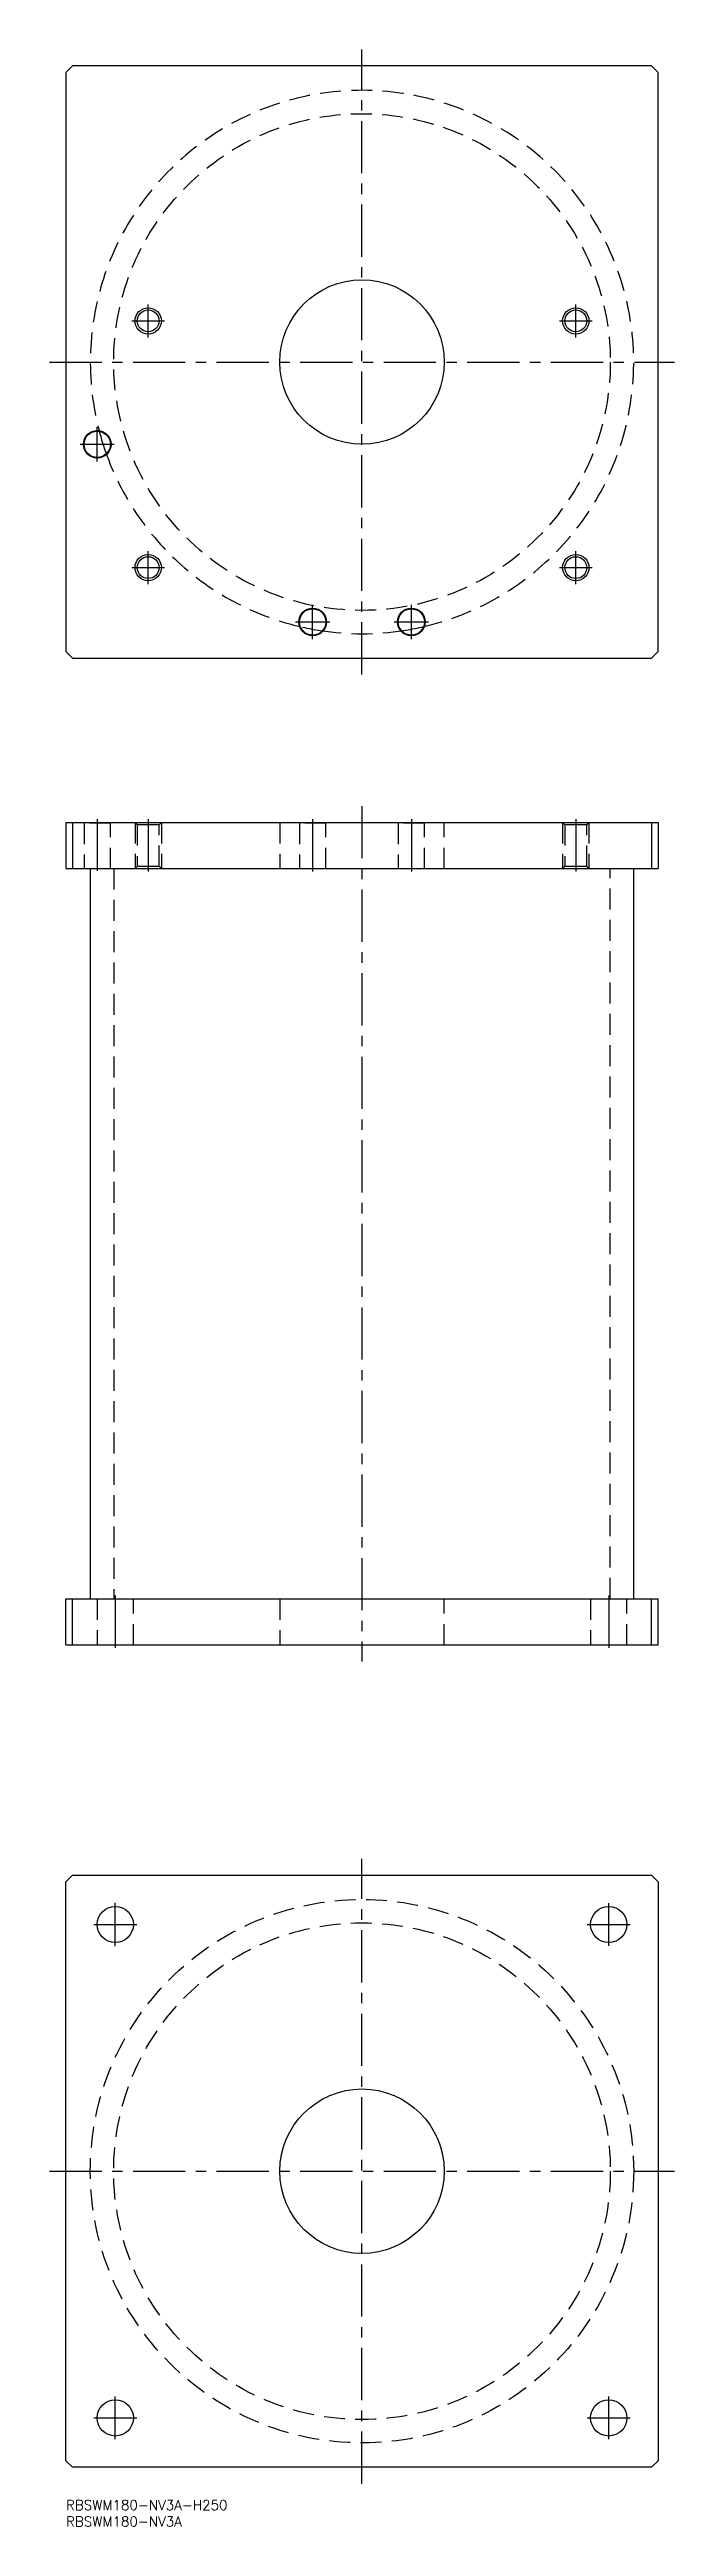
# Model space of a CAD drawing. Extents: x -5 to 185, y -8 to 745.
import ezdxf

# ---------------------------------------------------------------- set-up
doc = ezdxf.new("R2010")
doc.units = 0
doc.header["$LTSCALE"] = 0.5
doc.linetypes.add('CENTER', pattern=[50.8, 31.75, -6.35, 6.35, -6.35])
doc.linetypes.add('DASHED', pattern=[19.05, 12.7, -6.35])
for name, color, linetype in [('MSM_CENTER', 1, 'CENTER'), ('MSM_CONTINUOUS', 7, 'CONTINUOUS'), ('MSM_DASHED', 4, 'DASHED'), ('MSM_NARROW', 5, 'CONTINUOUS'), ('MSM_PART_NUMBER', 7, 'CONTINUOUS')]:
    doc.layers.add(name, color=color, linetype=linetype)
doc.styles.get("Standard").update_dxf_attribs({"font": 'txt.shx', "height": 3, "bigfont": 'bigfont.shx'})

msp = doc.modelspace()

# ---------------------------------------------------------------- linework, layer by layer
at = {"layer": 'MSM_CENTER'}
for p, q in [((90, 555), (90, 745)), ((25, 657.5), (25, 667.5)), ((155, 657.5), (155, 667.5)), ((20, 662.5), (30, 662.5)), ((150, 662.5), (160, 662.5)), ((-5, 650), (185, 650)), ((4.3, 625), (14.7, 625)), ((9.5, 619.8), (9.5, 630.2)), ((20, 587.5), (30, 587.5)), ((25, 582.5), (25, 592.5)), ((150, 587.5), (160, 587.5)), ((155, 582.5), (155, 592.5)), ((75, 565.8), (75, 576.2)), ((105, 565.8), (105, 576.2)), ((69.8, 571), (80.2, 571)), ((99.8, 571), (110.2, 571)), ((90, 515), (90, 255)), ((9.5, 511), (9.5, 495.3)), ((25, 511), (25, 495)), ((75, 511), (75, 495)), ((105, 511), (105, 495)), ((155, 511), (155, 495)), ((15, 275), (15, 259)), ((165, 275), (165, 259)), ((90, 5), (90, 195)), ((15, 168.44), (15, 181.56)), ((165, 168.5), (165, 181.5)), ((8.44, 175), (21.56, 175)), ((158.5, 175), (171.5, 175)), ((-5, 100), (185, 100)), ((15, 18.5), (15, 31.5)), ((165, 18.5), (165, 31.5)), ((8.5, 25), (21.5, 25)), ((158.5, 25), (171.5, 25))]:
    msp.add_line(p, q, dxfattribs=at)
at = {"layer": 'MSM_CONTINUOUS'}
for p, q in [((2, 740), (0, 738)), ((0, 738), (0, 562)), ((178, 740), (2, 740)), ((180, 738), (178, 740)), ((180, 562), (180, 738)), ((0, 562), (2, 560)), ((2, 560), (178, 560)), ((178, 560), (180, 562)), ((0, 510), (0, 496)), ((0, 510), (180, 510)), ((2, 510), (2, 496)), ((178, 510), (178, 496)), ((180, 510), (180, 496)), ((0, 496), (180, 496)), ((7.4, 496), (7.4, 274)), ((172.6, 274), (172.6, 496)), ((0, 260), (0, 274)), ((0, 274), (180, 274)), ((2, 260), (2, 274)), ((178, 260), (178, 274)), ((180, 260), (180, 274)), ((0, 260), (180, 260)), ((0, 188), (2, 190)), ((2, 190), (178, 190)), ((178, 190), (180, 188)), ((0, 12), (0, 188)), ((180, 188), (180, 12)), ((2, 10), (0, 12)), ((178, 10), (2, 10)), ((180, 12), (178, 10))]:
    msp.add_line(p, q, dxfattribs=at)
for centre, radius in [((90, 650), 25), ((25, 662.5), 3.3235), ((155, 662.5), 3.3235), ((9.5, 625), 4.2), ((9.5, 625), 4), ((25, 587.5), 3.3235), ((155, 587.5), 3.3235), ((75, 571), 4.2), ((75, 571), 4), ((105, 571), 4.2), ((105, 571), 4), ((15, 175), 5.5), ((165, 175), 5.5), ((90, 100), 25), ((15, 25), 5.5), ((165, 25), 5.5)]:
    msp.add_circle(centre, radius, dxfattribs=at)
for start, end in [(193.8760225, 199.3563251), (257.3287305, 261.1693355), (278.8306645, 282.6712695)]:
    msp.add_arc((90, 650), 82.6, start, end, dxfattribs=at)
at = {"layer": 'MSM_DASHED'}
for p, q in [((5.3, 510), (5.5, 509.8)), ((5.5, 509.8), (5.5, 496)), ((13.5, 509.8), (5.5, 509.8)), ((13.5, 509.8), (13.7, 510)), ((13.5, 496), (13.5, 509.8)), ((21, 510), (21.6765, 509.3235)), ((21, 510), (21, 496)), ((21.6765, 509.3235), (21.6765, 496.6765)), ((28.3235, 509.3235), (21.6765, 509.3235)), ((28.3235, 509.3235), (29, 510)), ((28.3235, 496.6765), (28.3235, 509.3235)), ((29, 510), (29, 496)), ((65, 510), (65, 496)), ((70.8, 510), (71, 509.8)), ((71, 509.8), (71, 496)), ((79, 509.8), (71, 509.8)), ((79, 509.8), (79.2, 510)), ((79, 496), (79, 509.8)), ((100.8, 510), (101, 509.8)), ((101, 509.8), (101, 496)), ((109, 509.8), (101, 509.8)), ((109, 509.8), (109.2, 510)), ((109, 496), (109, 509.8)), ((115, 496), (115, 510)), ((151, 510), (151.6765, 509.3235)), ((151, 510), (151, 496)), ((151.6765, 509.3235), (151.6765, 496.6765)), ((158.3235, 509.3235), (151.6765, 509.3235)), ((158.3235, 509.3235), (159, 510)), ((158.3235, 496.6765), (158.3235, 509.3235)), ((159, 510), (159, 496)), ((14.5, 496), (14.5, 274)), ((21.6765, 496.6765), (21, 496)), ((28.3235, 496.6765), (21.6765, 496.6765)), ((29, 496), (28.3235, 496.6765)), ((151.6765, 496.6765), (151, 496)), ((158.3235, 496.6765), (151.6765, 496.6765)), ((159, 496), (158.3235, 496.6765)), ((165.5, 274), (165.5, 496)), ((9.5, 274), (9.5, 260)), ((20.5, 260), (20.5, 274)), ((65, 274), (65, 260)), ((115, 260), (115, 274)), ((159.5, 274), (159.5, 260)), ((170.5, 260), (170.5, 274))]:
    msp.add_line(p, q, dxfattribs=at)
for centre, radius in [((90, 650), 75.5), ((90, 100), 82.6), ((90, 100), 75.5)]:
    msp.add_circle(centre, radius, dxfattribs=at)
for start, end in [(282.6712695, 195.1489793), (199.3563251, 257.3287305), (261.1693355, 278.8306645)]:
    msp.add_arc((90, 650), 82.6, start, end, dxfattribs=at)
at = {"layer": 'MSM_NARROW'}
for centre in [(25, 662.5), (155, 662.5), (25, 587.5), (155, 587.5)]:
    msp.add_circle(centre, 4, dxfattribs=at)

# ---------------------------------------------------------------- texts
at = {"layer": 'MSM_PART_NUMBER'}
for s, p in [('RBSWM180-NV3A-H250', (0, -3)), ('RBSWM180-NV3A', (0, -8))]:
    msp.add_text(s, height=3, dxfattribs=at).set_placement(p)

doc.saveas('drawing.dxf')
